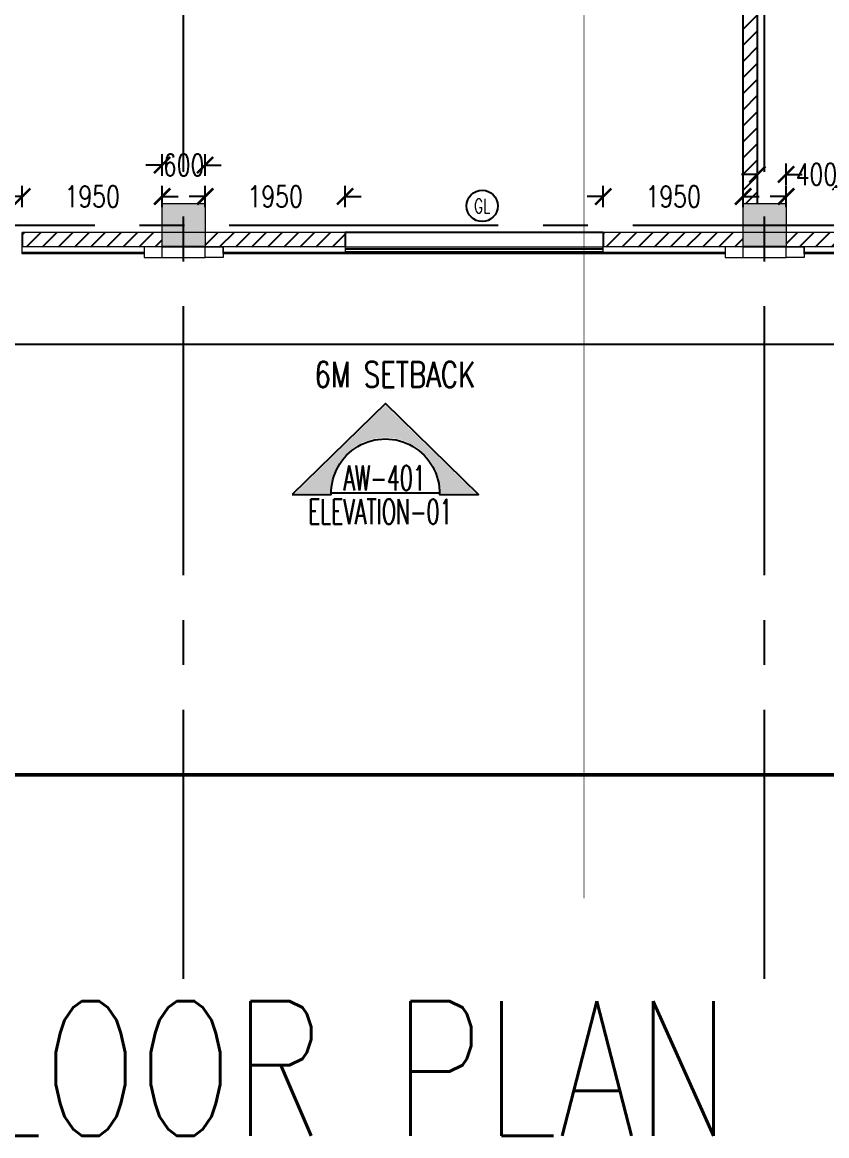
# Model space of a CAD drawing. Header units: millimetres. Extents: x -2076597 to 16308595, y -4402071 to 17875273.
# Drawn here: x -2044398 to -2033182, y -4329173 to -4313654 of the extents above; entities that cross this region are included whole.
import ezdxf
from ezdxf.enums import TextEntityAlignment as Align
from ezdxf.lldxf.tags import DXFTag

# ---------------------------------------------------------------- set-up
doc = ezdxf.new("R2010")
doc.units = ezdxf.units.MM
for name, pattern in [('CENTER', [50.800000000000004, 31.75, -6.35, 6.35, -6.35]), ('CENTER2', [1.125, 0.75, -0.125, 0.125, -0.125]), ('CONTINULUS', [0]), ('DASHDOT', [1, 0.5, -0.25, 0, -0.25])]:
    doc.linetypes.add(name, pattern=pattern)
for name, color, linetype, lineweight in [('A- GLAZING', 5, 'Continuous', 9), ('A- LIGHT LINE', 8, 'Continuous', 9), ('A- REF LINES', 5, 'Continuous', 9), ('A-COL HATCH', 252, 'Continuous', 9), ('A-DETL-GENF', 92, 'Continuous', 9), ('A-ELE 06', 11, 'Continuous', 9), ('A-ELE 07', 8, 'Continuous', 9), ('A-ELEV FINEWALL', 6, 'Continuous', 9), ('S-COL HATCH', 251, 'Continuous', 9), ('S-COLS', 7, 'Continuous', 9)]:
    doc.layers.add(name, color=color, linetype=linetype, lineweight=lineweight)
for name, color, linetype in [('A-DIMS', 4, 'Continuous'), ('A-PARAPET WALL', 4, 'Continuous'), ('a-ref', 5, 'Continuous'), ('A-SCHED', 1, 'Continuous'), ('A-SETBACK', 3, 'Continuous'), ('A-SITE BOUNDARY', 7, 'CENTER'), ('A-SLABS', 1, 'Continuous'), ('A-TXTROOM', 3, 'Continuous'), ('A-WALL', 2, 'Continuous'), ('A-WALL HATCH', 8, 'Continuous'), ('La-hatch', 8, 'Continuous'), ('S-GRID', 252, 'CENTER2'), ('TABULAR', 7, 'Continuous')]:
    doc.layers.add(name, color=color, linetype=linetype)
doc.styles.add('ROMANS', font='romans.shx', dxfattribs={"width": 0.75})
tags = doc.linetypes.add('Sheet-A1-BLOCK-12$0$DASHDOT2', pattern=[0.5, 0.25, -0.125, 0, -0.125]).pattern_tags.tags
tags[10:11] = [DXFTag(74, 4), DXFTag(75, 0), DXFTag(340, '0'), DXFTag(46, 1.0), DXFTag(50, 0.0), DXFTag(44, 0.0), DXFTag(45, 0.0)]
tags[8:9] = [DXFTag(74, 4), DXFTag(75, 0), DXFTag(340, '0'), DXFTag(46, 1.0), DXFTag(50, 0.0), DXFTag(44, 0.0), DXFTag(45, 0.0)]
tags[6:7] = [DXFTag(74, 4), DXFTag(75, 0), DXFTag(340, '0'), DXFTag(46, 1.0), DXFTag(50, 0.0), DXFTag(44, 0.0), DXFTag(45, 0.0)]
tags[4:5] = [DXFTag(74, 4), DXFTag(75, 0), DXFTag(340, '0'), DXFTag(46, 1.0), DXFTag(50, 0.0), DXFTag(44, 0.0), DXFTag(45, 0.0)]
doc.dimstyles.new('DIMM-100', dxfattribs={"dimscale": 150, "dimtxt": 2, "dimasz": 1.5, "dimexe": 1, "dimexo": 0, "dimgap": 2, "dimtad": 0, "dimtoh": 1, "dimdec": 0, "dimzin": 0, "dimdsep": 46, "dimtxsty": 'ROMANS', "dimblk": 'ARCHTICK', "dimcen": 1.5, "dimdle": 0.5, "dimclrd": 8, "dimclre": 8, "dimclrt": 256, "dimazin": 0, "dimtfac": 1, "dimtdec": 0, "dimtix": 1, "dimtofl": 0, "dimtmove": 2, "dimatfit": 3, "dimldrblk": 'DOT', "dimfxl": 0, "dimtolj": 1, "dimtzin": 0, "dimarcsym": 0})
pattern_1 = [(45, (1802100.652506845, 14255482.12741433), (-112.2532015133644, 112.2532015133644), [])]

# ---------------------------------------------------------------- blocks, each defined once
blk = doc.blocks.new('2nd & 3rd feature')
for points in [[(637862.75647109, -1145503.94352126), (637612.75647109, -1145503.94352126), (637612.75647109, -1145653.943521267), (637862.75647109, -1145653.943521267)], [(638462.75647109, -1145503.94352126), (638712.7564475834, -1145503.992006226), (638712.7564475834, -1145653.992006232), (638462.75647109, -1145653.943521267)]]:
    blk.add_lwpolyline(points, close=True)
at = {"layer": 'A-ELE 07'}
blk.add_line((637862.75647109, -1145653.943521267), (638462.75647109, -1145653.943521267), dxfattribs=at)
at = {"layer": 'TABULAR'}
blk.add_line((638462.75647109, -1145503.94352126), (637862.75647109, -1145503.94352126), dxfattribs=at)
blk = doc.blocks.new('2ND & 3RD FLOOR COLUMN')
at = {"layer": 'A-COL HATCH'}
for points in [[(-3738916.040292873, -18667534.03383028), (-3739516.040292873, -18667534.03383028), (-3739516.040292873, -18666934.03383028), (-3738916.040292873, -18666934.03383028)], [(-3730816.040292873, -18667534.03383028), (-3731416.040292873, -18667534.03383028), (-3731416.040292873, -18666934.03383028), (-3730816.040292873, -18666934.03383028)]]:
    blk.add_hatch(color=256, dxfattribs=at).paths.add_polyline_path(points)
at = {"layer": 'S-COL HATCH'}
for points in [[(-3738916.040292873, -18667534.03383028), (-3739516.040292873, -18667534.03383028), (-3739516.040292873, -18666934.03383028), (-3738916.040292873, -18666934.03383028)], [(-3730816.040292873, -18667534.03383028), (-3731416.040292873, -18667534.03383028), (-3731416.040292873, -18666934.03383028), (-3730816.040292873, -18666934.03383028)]]:
    blk.add_hatch(color=256, dxfattribs=at).paths.add_polyline_path(points)
at = {"layer": 'S-COLS'}
for points in [[(-3738916.040292873, -18667534.03383028), (-3739516.040292873, -18667534.03383028), (-3739516.040292873, -18666934.03383028), (-3738916.040292873, -18666934.03383028)], [(-3738916.040292873, -18667534.03383028), (-3739516.040292873, -18667534.03383028), (-3739516.040292873, -18666934.03383028), (-3738916.040292873, -18666934.03383028)], [(-3730816.040292873, -18667534.03383028), (-3731416.040292873, -18667534.03383028), (-3731416.040292873, -18666934.03383028), (-3730816.040292873, -18666934.03383028)], [(-3730816.040292873, -18667534.03383028), (-3731416.040292873, -18667534.03383028), (-3731416.040292873, -18666934.03383028), (-3730816.040292873, -18666934.03383028)]]:
    blk.add_lwpolyline(points, close=True, dxfattribs=at)
at = {"layer": 'S-GRID', "ltscale": 5000}
for p, q in [((-3739216.040292873, -18677738.65598492), (-3739216.040292873, -18616910.12355891)), ((-3731116.040292874, -18677738.65598492), (-3731116.040292874, -18616910.12355891)), ((-3772330.763620812, -18667234.03695549), (-3707051.525969591, -18667234.03695549))]:
    blk.add_line(p, q, dxfattribs=at)
blk = doc.blocks.new('_ArchTick')
at = {"color": 0, "linetype": 'ByBlock', "const_width": 0.15}
blk.add_lwpolyline([(-0.5, -0.5), (0.5, 0.5)], dxfattribs=at)
blk = doc.blocks.new('*D211')
at = {"layer": 'A-DIMS', "color": 8, "lineweight": -2, "transparency": 16777216}
for p, q in [((-2033747.861387677, -4316232.927431233), (-2033747.861387677, -4315932.927431233)), ((-2031797.861387677, -4316232.927431233), (-2031797.861387677, -4315932.927431233))]:
    blk.add_line(p, q, dxfattribs=at)
at = {"layer": 'A-DIMS', "color": 8, "linetype": 'CONTINULUS', "lineweight": -2, "transparency": 16777216}
for p, q in [((-2033747.861387677, -4316082.927431233), (-2033972.861387677, -4316082.927431233)), ((-2031797.861387677, -4316082.927431233), (-2031572.861387677, -4316082.927431233))]:
    blk.add_line(p, q, dxfattribs=at)
at = {"layer": 'Defpoints', "color": 0, "transparency": 16777216}
for p in [(-2033747.861387677, -4316082.927431233), (-2033747.861387677, -4316582.528995741), (-2031797.861387677, -4316582.528995741)]:
    blk.add_point(p, dxfattribs=at)
at = {"layer": 'A-DIMS', "color": 8, "lineweight": -2, "transparency": 16777216, "xscale": 225, "yscale": 225, "zscale": 225}
blk.add_blockref('_ArchTick', (-2033747.861387677, -4316082.927431233), dxfattribs=at)
at = {"layer": 'A-DIMS', "color": 8, "lineweight": -2, "transparency": 16777216, "xscale": 225, "yscale": 225, "zscale": 225, "rotation": 180}
blk.add_blockref('_ArchTick', (-2031797.861387677, -4316082.927431233), dxfattribs=at)
at = {"layer": 'A-DIMS', "transparency": 16777216, "insert": (-2032772.861387677, -4316082.927431233), "char_height": 300, "attachment_point": 5, "style": 'ROMANS'}
blk.add_mtext('\\A1;1950', dxfattribs=at)
blk = doc.blocks.new('_Dot')
at = {"color": 0, "linetype": 'ByBlock', "lineweight": -2}
blk.add_line((-0.5, 0), (-1, 0), dxfattribs=at)
at = {"color": 0, "linetype": 'ByBlock', "const_width": 0.5}
blk.add_lwpolyline([(-0.25, 0, 1), (0.25, 0, 1)], format="xyb", close=True, dxfattribs=at)
blk = doc.blocks.new('*D631')
at = {"layer": 'A-DIMS', "color": 8, "lineweight": -2, "transparency": 16777216}
for p, q in [((-2034147.861387677, -4315924.489736203), (-2034147.861387677, -4315624.489736203)), ((-2033747.861387677, -4315924.489736203), (-2033747.861387677, -4315624.489736203))]:
    blk.add_line(p, q, dxfattribs=at)
at = {"layer": 'A-DIMS', "color": 8, "linetype": 'CONTINULUS', "lineweight": -2, "transparency": 16777216}
for p, q in [((-2034147.861387677, -4315774.489736203), (-2034372.861387677, -4315774.489736203)), ((-2033747.861387677, -4315774.489736203), (-2033522.861387677, -4315774.489736203))]:
    blk.add_line(p, q, dxfattribs=at)
at = {"layer": 'Defpoints', "color": 0, "transparency": 16777216}
for p in [(-2034147.861387677, -4315774.489736203), (-2034147.861387677, -4316182.528995741), (-2033747.861387677, -4316182.528995741)]:
    blk.add_point(p, dxfattribs=at)
at = {"layer": 'A-DIMS', "color": 8, "lineweight": -2, "transparency": 16777216, "xscale": 225, "yscale": 225, "zscale": 225}
blk.add_blockref('_ArchTick', (-2034147.861387677, -4315774.489736203), dxfattribs=at)
at = {"layer": 'A-DIMS', "color": 8, "lineweight": -2, "transparency": 16777216, "xscale": 225, "yscale": 225, "zscale": 225, "rotation": 180}
blk.add_blockref('_ArchTick', (-2033747.861387677, -4315774.489736203), dxfattribs=at)
at = {"layer": 'A-DIMS', "transparency": 16777216, "insert": (-2033325.426834024, -4315774.489736203), "char_height": 300, "attachment_point": 5, "style": 'ROMANS'}
blk.add_mtext('\\A1;400', dxfattribs=at)
blk = doc.blocks.new('*D212')
at = {"layer": 'A-DIMS', "color": 8, "lineweight": -2, "transparency": 16777216}
for p, q in [((-2036297.861387677, -4316232.927431233), (-2036297.861387677, -4315932.927431233)), ((-2034347.861387677, -4316232.927431233), (-2034347.861387677, -4315932.927431233))]:
    blk.add_line(p, q, dxfattribs=at)
at = {"layer": 'A-DIMS', "color": 8, "linetype": 'CONTINULUS', "lineweight": -2, "transparency": 16777216}
for p, q in [((-2036297.861387677, -4316082.927431233), (-2036522.861387677, -4316082.927431233)), ((-2034347.861387677, -4316082.927431233), (-2034122.861387677, -4316082.927431233))]:
    blk.add_line(p, q, dxfattribs=at)
at = {"layer": 'Defpoints', "color": 0, "transparency": 16777216}
for p in [(-2036297.861387677, -4316082.927431233), (-2036297.861387677, -4316582.528995741), (-2034347.861387677, -4316582.528995741)]:
    blk.add_point(p, dxfattribs=at)
at = {"layer": 'A-DIMS', "color": 8, "lineweight": -2, "transparency": 16777216, "xscale": 225, "yscale": 225, "zscale": 225}
blk.add_blockref('_ArchTick', (-2036297.861387677, -4316082.927431233), dxfattribs=at)
at = {"layer": 'A-DIMS', "color": 8, "lineweight": -2, "transparency": 16777216, "xscale": 225, "yscale": 225, "zscale": 225, "rotation": 180}
blk.add_blockref('_ArchTick', (-2034347.861387677, -4316082.927431233), dxfattribs=at)
at = {"layer": 'A-DIMS', "transparency": 16777216, "insert": (-2035322.861387677, -4316082.927431233), "char_height": 300, "attachment_point": 5, "style": 'ROMANS'}
blk.add_mtext('\\A1;1950', dxfattribs=at)
blk = doc.blocks.new('*D632')
at = {"layer": 'A-DIMS', "color": 8, "lineweight": -2, "transparency": 16777216}
for p, q in [((-2041847.861387677, -4316232.927431233), (-2041847.861387677, -4315932.927431233)), ((-2039897.861387677, -4316232.927431233), (-2039897.861387677, -4315932.927431233))]:
    blk.add_line(p, q, dxfattribs=at)
at = {"layer": 'A-DIMS', "color": 8, "linetype": 'CONTINULUS', "lineweight": -2, "transparency": 16777216}
for p, q in [((-2041847.861387677, -4316082.927431233), (-2042072.861387677, -4316082.927431233)), ((-2039897.861387677, -4316082.927431233), (-2039672.861387677, -4316082.927431233))]:
    blk.add_line(p, q, dxfattribs=at)
at = {"layer": 'Defpoints', "color": 0, "transparency": 16777216}
for p in [(-2041847.861387677, -4316082.927431233), (-2041847.861387677, -4316582.528995741), (-2039897.861387677, -4316582.528995741)]:
    blk.add_point(p, dxfattribs=at)
at = {"layer": 'A-DIMS', "color": 8, "lineweight": -2, "transparency": 16777216, "xscale": 225, "yscale": 225, "zscale": 225}
blk.add_blockref('_ArchTick', (-2041847.861387677, -4316082.927431233), dxfattribs=at)
at = {"layer": 'A-DIMS', "color": 8, "lineweight": -2, "transparency": 16777216, "xscale": 225, "yscale": 225, "zscale": 225, "rotation": 180}
blk.add_blockref('_ArchTick', (-2039897.861387677, -4316082.927431233), dxfattribs=at)
at = {"layer": 'A-DIMS', "transparency": 16777216, "insert": (-2040872.861387677, -4316082.927431233), "char_height": 300, "attachment_point": 5, "style": 'ROMANS'}
blk.add_mtext('\\A1;1950', dxfattribs=at)
blk = doc.blocks.new('*D213')
at = {"layer": 'A-DIMS', "color": 8, "lineweight": -2, "transparency": 16777216}
for p, q in [((-2044397.861387678, -4316232.927431233), (-2044397.861387678, -4315932.927431233)), ((-2042447.861387677, -4316232.927431233), (-2042447.861387677, -4315932.927431233))]:
    blk.add_line(p, q, dxfattribs=at)
at = {"layer": 'A-DIMS', "color": 8, "linetype": 'CONTINULUS', "lineweight": -2, "transparency": 16777216}
for p, q in [((-2044397.861387678, -4316082.927431233), (-2044622.861387678, -4316082.927431233)), ((-2042447.861387677, -4316082.927431233), (-2042222.861387677, -4316082.927431233))]:
    blk.add_line(p, q, dxfattribs=at)
at = {"layer": 'Defpoints', "color": 0, "transparency": 16777216}
for p in [(-2044397.861387678, -4316082.927431233), (-2044397.861387678, -4316582.528995741), (-2042447.861387677, -4316582.528995741)]:
    blk.add_point(p, dxfattribs=at)
at = {"layer": 'A-DIMS', "color": 8, "lineweight": -2, "transparency": 16777216, "xscale": 225, "yscale": 225, "zscale": 225}
blk.add_blockref('_ArchTick', (-2044397.861387678, -4316082.927431233), dxfattribs=at)
at = {"layer": 'A-DIMS', "color": 8, "lineweight": -2, "transparency": 16777216, "xscale": 225, "yscale": 225, "zscale": 225, "rotation": 180}
blk.add_blockref('_ArchTick', (-2042447.861387677, -4316082.927431233), dxfattribs=at)
at = {"layer": 'A-DIMS', "transparency": 16777216, "insert": (-2043422.861387678, -4316082.927431233), "char_height": 300, "attachment_point": 5, "style": 'ROMANS'}
blk.add_mtext('\\A1;1950', dxfattribs=at)
blk = doc.blocks.new('*D214')
at = {"layer": 'A-DIMS', "color": 8, "lineweight": -2, "transparency": 16777216}
for p, q in [((-2042447.861387677, -4315794.455470204), (-2042447.861387677, -4315494.455470204)), ((-2041847.861387677, -4315794.455470204), (-2041847.861387677, -4315494.455470204))]:
    blk.add_line(p, q, dxfattribs=at)
at = {"layer": 'A-DIMS', "color": 8, "linetype": 'CONTINULUS', "lineweight": -2, "transparency": 16777216}
for p, q in [((-2042447.861387677, -4315644.455470204), (-2042672.861387677, -4315644.455470204)), ((-2041847.861387677, -4315644.455470204), (-2041622.861387677, -4315644.455470204))]:
    blk.add_line(p, q, dxfattribs=at)
at = {"layer": 'Defpoints', "color": 0, "transparency": 16777216}
for p in [(-2041847.861387677, -4315644.455470204), (-2042447.861387677, -4316207.927431222), (-2041847.861387677, -4316207.927431222)]:
    blk.add_point(p, dxfattribs=at)
at = {"layer": 'A-DIMS', "color": 8, "lineweight": -2, "transparency": 16777216, "xscale": 225, "yscale": 225, "zscale": 225}
blk.add_blockref('_ArchTick', (-2042447.861387677, -4315644.455470204), dxfattribs=at)
at = {"layer": 'A-DIMS', "color": 8, "lineweight": -2, "transparency": 16777216, "xscale": 225, "yscale": 225, "zscale": 225, "rotation": 180}
blk.add_blockref('_ArchTick', (-2041847.861387677, -4315644.455470204), dxfattribs=at)
at = {"layer": 'A-DIMS', "transparency": 16777216, "insert": (-2042147.861387677, -4315644.455470204), "char_height": 300, "attachment_point": 5, "style": 'ROMANS'}
blk.add_mtext('\\A1;600', dxfattribs=at)
blk = doc.blocks.new('SOP')
at = {"layer": 'A-SCHED', "color": 8}
blk.add_circle((0, 0), 217.9613781485823, dxfattribs=at)
at = {"layer": 'A-SCHED', "style": 'ROMANS', "width": 0.7}
blk.add_attdef('D2', text='', height=200, dxfattribs=at).set_placement((0, 0), align=Align.MIDDLE_CENTER)
blk = doc.blocks.new('Family - ___-240295-0_ ground floor')
at = {"layer": 'A-SETBACK', "linetype": 'DASHDOT', "lineweight": -2, "ltscale": 2000, "const_width": 25}
blk.add_lwpolyline([(76479.83439626312, 233662.6982867941), (47865.55767177325, 236124.157571312), (29165.90349804331, 193452.3024638332), (70914.59060184611, 193452.3024638332)], close=True, dxfattribs=at)
at = {"layer": 'A-SITE BOUNDARY', "ltscale": 100, "const_width": 50}
blk.add_lwpolyline([(83289.44024756085, 239099.080375459), (44095.86574142799, 242470.5927428864), (19985.75853242818, 187452.3024638332), (76141.3656168161, 187452.3024638332)], close=True, dxfattribs=at)
at = {"layer": 'A-TXTROOM', "insert": (56680.73440331547, 193209.4089342654, 2.1065242556e-06), "char_height": 355.9762207404061, "attachment_point": 3, "style": 'ROMANS'}
blk.add_mtext('6M SETBACK', dxfattribs=at)
blk = doc.blocks.new('SEC LINES')
at = {"layer": 'A-ELEV FINEWALL', "color": 7, "linetype": 'Sheet-A1-BLOCK-12$0$DASHDOT2', "ltscale": 4000, "const_width": 10}
blk.add_lwpolyline([(-3838666.401222354, -18329573.33496182), (-3838666.401222354, -18385694.5)], dxfattribs=at)

msp = doc.modelspace()

# ---------------------------------------------------------------- hatches: boundary and pattern name
at = {"layer": 'a-ref'}
msp.add_hatch(color=66, dxfattribs=at).paths.add_polyline_path([(-2039335.212857401, -4318994.019813683), (-2038081.74761268, -4320215.952272378), (-2038562.414323872, -4320215.952272382, 1), (-2040108.011390923, -4320215.952272382), (-2040588.678102121, -4320215.952272382)])
at = {"layer": 'A-WALL HATCH'}
h = msp.add_hatch(dxfattribs=at)
h.set_pattern_fill('ANSI31', color=256, scale=50)
h.set_pattern_definition(pattern_1)
h.paths.add_polyline_path([(-2058883.080451589, -4304132.328804083), (-2059083.080451589, -4304132.328804083), (-2059083.080451589, -4305504.968899913), (-2058883.080451589, -4305504.968899913)])
h.paths.add_polyline_path([(-2050247.861387678, -4307982.532120954), (-2058048.080451589, -4307982.532120954), (-2058048.080451589, -4308182.532120954), (-2050247.861387678, -4308182.532120954)])
h.paths.add_polyline_path([(-2058048.080451589, -4307982.532120954), (-2058683.080451583, -4307982.532120954), (-2058683.080451583, -4308182.532120954), (-2058048.080451589, -4308182.532120954)])
h.paths.add_polyline_path([(-2044247.861387677, -4307082.526142124), (-2044447.861387677, -4307082.526142124), (-2044447.861387677, -4307982.532120954), (-2050247.861387678, -4307982.532120954), (-2050247.861387678, -4308182.532120954), (-2044247.861387677, -4308182.532120954)])
h.paths.add_polyline_path([(-2058883.080451589, -4309104.968899902), (-2059083.080451589, -4309104.968899902), (-2059083.080451589, -4310227.609019242), (-2059083.031966622, -4310227.609019242), (-2059083.080451589, -4310477.608995743), (-2059083.080451589, -4310482.532120954), (-2058883.080451589, -4310482.532120954)])
h.paths.add_polyline_path([(-2058883.080451589, -4311082.532120954), (-2059083.080451589, -4311082.532120954), (-2059083.080451589, -4312636.188603554, 0.0042024945151222), (-2059123.951826058, -4312665.728731904), (-2059005.29227304, -4312826.725457694, -0.0132927836486775), (-2058883.080451589, -4312741.746348225)])
h.paths.add_polyline_path([(-2059663.879948707, -4313511.116515003), (-2059829.533896412, -4313399.050441653, 0.0262101362167009), (-2059992.013709677, -4313668.101353474), (-2059815.629456809, -4313762.380700834, -0.0262263274648837)])
h.paths.add_polyline_path([(-2060132.767151322, -4315356.739556763), (-2060331.804096657, -4315376.342984814, 0.0129902844093549), (-2060312.503504872, -4315531.000434194), (-2060114.749613132, -4315501.110654313, -0.0129924650912037)])
h.paths.add_polyline_path([(-2057620.697909417, -4317868.808798634, -0.0388146615052481), (-2058048.080451589, -4317792.906604894), (-2058048.080451589, -4317999.042136103, 0.0345029348317052), (-2057640.301337474, -4318067.845743973)])
h.paths.add_polyline_path([(-2058048.080451589, -4317792.906604894, -0.0594494718545676), (-2058666.160779738, -4317551.671104122), (-2058760.440127109, -4317728.055356983, 0.063771756645953), (-2058048.080451589, -4317999.042136103)])
h = msp.add_hatch(dxfattribs=at)
h.set_pattern_fill('ANSI31', color=256, scale=50)
h.set_pattern_definition(pattern_1)
h.paths.add_polyline_path([(-2042447.861387677, -4316582.528995741), (-2044397.861387678, -4316582.528995741), (-2044397.861387677, -4316782.528995734), (-2042447.861387677, -4316782.528995734)])
h.paths.add_polyline_path([(-2039897.861387677, -4316582.528995741), (-2041847.861387677, -4316582.528995741), (-2041847.861387677, -4316782.528995734), (-2039897.861387677, -4316782.528995734)])
h.paths.add_polyline_path([(-2034347.861387677, -4316582.528995741), (-2036297.861387677, -4316582.528995741), (-2036297.861387677, -4316782.528995734), (-2034347.861387677, -4316782.528995734)])
h.paths.add_polyline_path([(-2031797.861387677, -4316582.528995741), (-2033747.861387677, -4316582.528995741), (-2033747.861387677, -4316782.528995734), (-2031797.861387677, -4316782.528995734)])
h.paths.add_polyline_path([(-2026247.861387677, -4316582.528995741), (-2028197.861387677, -4316582.528995741), (-2028197.861387677, -4316782.528995734), (-2026247.861387677, -4316782.528995734)])
h.paths.add_polyline_path([(-2025397.861411185, -4316582.528995741), (-2025647.861387678, -4316582.528995741), (-2025647.861387678, -4316782.528995734), (-2025397.861411185, -4316782.528995734)])
h.paths.add_polyline_path([(-2023647.863620576, -4308462.505206056), (-2023947.863628947, -4308462.505206052), (-2023947.863628947, -4308662.505206041), (-2023847.863826897, -4308662.505206041), (-2023847.863826897, -4310182.532118194), (-2023647.863618209, -4310182.532118194)])
h.paths.add_polyline_path([(-2023647.863624955, -4305282.528995741), (-2023847.863826899, -4305282.528995741), (-2023847.863826898, -4305862.528995741), (-2023647.863624156, -4305862.528995741)])
h = msp.add_hatch(dxfattribs=at)
h.set_pattern_fill('ANSI31', color=256, scale=50)
h.set_pattern_definition(pattern_1)
edge = h.paths.add_edge_path()
edge.add_line((-2050547.861387677, -4316582.528995741), (-2054982.082484269, -4316582.528995741))
edge.add_arc((-2057346.249916628, -4315082.291563958), 2799.999999991513, 317.62510917634864, 327.60188051985807, ccw=False)
edge.add_line((-2055277.747748034, -4316969.431934591), (-2055129.319289617, -4317103.483933564))
edge.add_arc((-2057346.249916668, -4315082.291563936), 3000.000000033871, 317.644333857972, 325.4763884530196)
edge.add_line((-2054874.571807424, -4316782.528995734), (-2050547.861387677, -4316782.528995734))
edge.add_line((-2050547.861387677, -4316782.528995734), (-2050547.861387677, -4316582.528995741))
h.paths.add_polyline_path([(-2047997.861387677, -4316582.528995741), (-2048882.861387678, -4316582.528995741), (-2048882.861387678, -4316482.532120954), (-2049082.861387678, -4316482.532120954), (-2049082.861387678, -4316582.528995741), (-2049947.861387678, -4316582.528995741), (-2049947.861387678, -4316782.528995734), (-2047997.861387677, -4316782.528995734)])
h.paths.add_polyline_path([(-2048882.861387678, -4310482.532120954), (-2049082.861387678, -4310482.532120954), (-2049082.861387678, -4316482.532120954), (-2048882.861387678, -4316482.532120954)])
h.paths.add_polyline_path([(-2044047.861387676, -4310182.532120954), (-2044247.861387676, -4310182.532120954), (-2044247.861387676, -4309682.532120954), (-2044447.861387676, -4309682.532120954), (-2044447.861387676, -4310182.532120954), (-2049947.861387678, -4310182.532120954), (-2049947.861387678, -4310382.532120954), (-2049082.861387678, -4310382.532120954), (-2049082.861387678, -4310482.532120954), (-2048882.861387678, -4310482.532120954), (-2048882.861387678, -4310382.532120954), (-2044047.861387676, -4310382.532120954)])
edge = h.paths.add_edge_path()
edge.add_line((-2042547.861387676, -4310182.532120954), (-2042547.861387676, -4310382.532120954))
edge.add_line((-2042547.861387676, -4310382.532120954), (-2042430.704100152, -4310382.532120954))
edge.add_arc((-2042139.282743915, -4310586.861726135), 355.917117352282, 35.036154782962285, 144.9638452170377, ccw=False)
edge.add_line((-2041847.861387678, -4310382.532120954), (-2041847.861387678, -4310182.532120954))
edge.add_line((-2041847.861387678, -4310182.532120954), (-2042547.861387676, -4310182.532120954))
h = msp.add_hatch(dxfattribs=at)
h.set_pattern_fill('ANSI31', color=256, scale=50)
h.set_pattern_definition(pattern_1)
edge = h.paths.add_edge_path()
edge.add_arc((-2034047.861387675, -4310482.533097513), 300.0000000028791, 180, 250.52877936523208, ccw=False)
edge.add_line((-2034347.861387678, -4310482.533097513), (-2034347.861387677, -4316182.528995741))
edge.add_line((-2034347.861387677, -4316182.528995741), (-2034147.861387677, -4316182.528995741))
edge.add_line((-2034147.861387677, -4316182.528995741), (-2034147.861387677, -4310765.37580999))
h.paths.add_polyline_path([(-2034347.861387677, -4310182.532120954), (-2034347.861387677, -4310382.532120954), (-2033447.863538376, -4310382.532120954), (-2033447.863538376, -4310182.532120954)])

# ---------------------------------------------------------------- linework, layer by layer
at = {"layer": 'A- GLAZING'}
for p, q in [((-2039897.862577481, -4316782.528995693), (-2036297.862577545, -4316782.550412167)), ((-2036297.863172444, -4316882.550412174), (-2039897.86317238, -4316882.5289957))]:
    msp.add_line(p, q, dxfattribs=at)
at = {"layer": 'A-PARAPET WALL'}
for p, q in [((-2039897.862755952, -4316812.528995696), (-2036297.862756012, -4316812.550412167)), ((-2039897.862993916, -4316852.528995696), (-2036297.862993972, -4316852.550412167))]:
    msp.add_line(p, q, dxfattribs=at)
at = {"layer": 'a-ref', "color": 3, "linetype": 'Continuous', "ltscale": 1000}
msp.add_lwpolyline([(-2040633.482128909, -4320234.177272383), (-2040089.566267195, -4320234.177272383, -1.024451568178805), (-2038580.859447606, -4320234.177272383), (-2038036.943585893, -4320234.177272383), (-2039335.212857401, -4318968.567898963)], format="xyb", close=True, dxfattribs=at)
at = {"layer": 'A-SLABS'}
msp.add_line((-2036297.861387739, -4316582.550412171), (-2039897.861387676, -4316582.528995741), dxfattribs=at)
at = {"layer": 'A-WALL'}
for p, q in [((-2034347.861387677, -4316182.528995741), (-2034347.861387677, -4310182.532120954)), ((-2034147.861387677, -4316182.528995741), (-2034147.861387677, -4310382.532120954)), ((-2044397.861387678, -4316582.528995741), (-2044397.861387677, -4316782.528995734)), ((-2039897.861387677, -4316582.528995741), (-2039897.861387677, -4316782.528995734)), ((-2036297.861387677, -4316582.528995741), (-2036297.861387677, -4316782.528995734))]:
    msp.add_line(p, q, dxfattribs=at)
at = {"layer": 'A-WALL', "lineweight": 18}
for p, q in [((-2039897.861387677, -4316582.528995741), (-2044397.861387678, -4316582.528995741)), ((-2031797.861387677, -4316582.528995741), (-2036297.861387677, -4316582.528995741)), ((-2039897.861387677, -4316782.528995734), (-2044397.861387677, -4316782.528995734)), ((-2031797.861387677, -4316782.528995734), (-2036297.861387677, -4316782.528995734)), ((-2042697.863350864, -4316862.512041014), (-2044397.863029465, -4316862.501927748)), ((-2039897.863053406, -4316862.5289957), (-2041597.86337441, -4316862.518882431)), ((-2034597.863350863, -4316862.512041014), (-2036297.863029463, -4316862.501927748)), ((-2031797.863053406, -4316862.5289957), (-2033497.86337441, -4316862.518882431))]:
    msp.add_line(p, q, dxfattribs=at)
for points in [[(-2042697.862874966, -4316782.515461672), (-2042697.863469865, -4316882.515461676), (-2044397.863148443, -4316882.501927655), (-2044397.862553544, -4316782.501928549)], [(-2039897.862577481, -4316782.528995693), (-2039897.863172384, -4316882.5289957), (-2041597.863493369, -4316882.51546168), (-2041597.86289847, -4316782.515462574)], [(-2034597.862874964, -4316782.515461672), (-2034597.863469863, -4316882.515461676), (-2036297.863148442, -4316882.501927655), (-2036297.862553542, -4316782.501928549)], [(-2031797.862577482, -4316782.528995693), (-2031797.863172384, -4316882.5289957), (-2033497.86349337, -4316882.51546168), (-2033497.862898471, -4316782.515462574)]]:
    msp.add_lwpolyline(points, dxfattribs=at)
at = {"layer": 'La-hatch', "ltscale": 0.1}
msp.add_line((-2038581.079568689, -4320215.889050912), (-2040089.786388278, -4320215.889050912), dxfattribs=at)

# ---------------------------------------------------------------- block references
at = {"layer": 'A- LIGHT LINE'}
msp.add_blockref('2ND & 3RD FLOOR COLUMN', (1697068.178905195, 14350751.50483454), dxfattribs=at)
at = {"layer": 'A- REF LINES'}
msp.add_blockref('SEC LINES', (1802100.652506844, 14059830.6946637), dxfattribs=at)
at = {"layer": 'A-DETL-GENF', "color": 8}
msp.add_blockref('Family - ___-240295-0_ ground floor', (-2094762.451989525, -4511594.911480602), dxfattribs=at)
at = {"layer": 'A-ELE 06'}
for p in [(-2680310.617858769, -3171278.536989506), (-2672210.617858769, -3171278.536989506)]:
    msp.add_blockref('2nd & 3rd feature', p, dxfattribs=at)
at = {"layer": 'A-SCHED'}
msp.add_blockref('SOP', (-2037985.711309868, -4316214.248425063), dxfattribs=at).add_auto_attribs({'D2': 'GL'})

# ---------------------------------------------------------------- texts
at = {"layer": 'A-TXTROOM', "style": 'ROMANS', "width": 0.5999999998910363}
for s, p in [('AW-401', (-2039919.514736254, -4320179.374662992)), ('ELEVATION-01', (-2040411.966642082, -4320648.245018449))]:
    msp.add_text(s, height=347.3194256263786, rotation=359.9944400125638, dxfattribs=at).set_placement(p)
at = {"layer": 'A-TXTROOM', "insert": (-2058230.487781731, -4327295.96590465), "char_height": 1877.118408859226, "width": 34164.27509053538, "attachment_point": 1, "style": 'ROMANS'}
msp.add_mtext('2ND & 3RD FLOOR PLAN', dxfattribs=at)

# ---------------------------------------------------------------- dimensions: what is measured, and where the dimension line sits
at = {"layer": 'A-DIMS'}
for p1, p2, distance, picture, middle in [((-2042447.861387677, -4316207.927431222), (-2041847.861387677, -4316207.927431222), 563.471961017698, '*D214', (-2042147.861387677, -4315644.455470204)), ((-2042447.861387677, -4316582.528995741), (-2044397.861387678, -4316582.528995741), -499.60156450793147, '*D213', (-2043422.861387678, -4316082.927431233)), ((-2039897.861387677, -4316582.528995741), (-2041847.861387677, -4316582.528995741), -499.60156450793147, '*D632', (-2040872.861387677, -4316082.927431233)), ((-2034347.861387677, -4316582.528995741), (-2036297.861387677, -4316582.528995741), -499.60156450793147, '*D212', (-2035322.861387677, -4316082.927431233)), ((-2031797.861387677, -4316582.528995741), (-2033747.861387677, -4316582.528995741), -499.60156450793147, '*D211', (-2032772.861387677, -4316082.927431233))]:
    dim = msp.add_aligned_dim(p1=p1, p2=p2, distance=distance, dimstyle='DIMM-100', override={"dimfxlon": 1}, dxfattribs=at)
    dim.commit()
    dim.dimension.update_dxf_attribs({"geometry": picture, "text_midpoint": middle})
dim = msp.add_linear_dim(base=(-2034147.861387677, -4315774.489736203), p1=(-2033747.861387677, -4316182.528995741), p2=(-2034147.861387677, -4316182.528995741), angle=180, dimstyle='DIMM-100', override={"dimfxlon": 1}, dxfattribs=at)
dim.commit()
dim.dimension.update_dxf_attribs({"geometry": '*D631', "text_midpoint": (-2033325.426834024, -4315774.489736203), "dimtype": 129})

doc.saveas('drawing.dxf')
